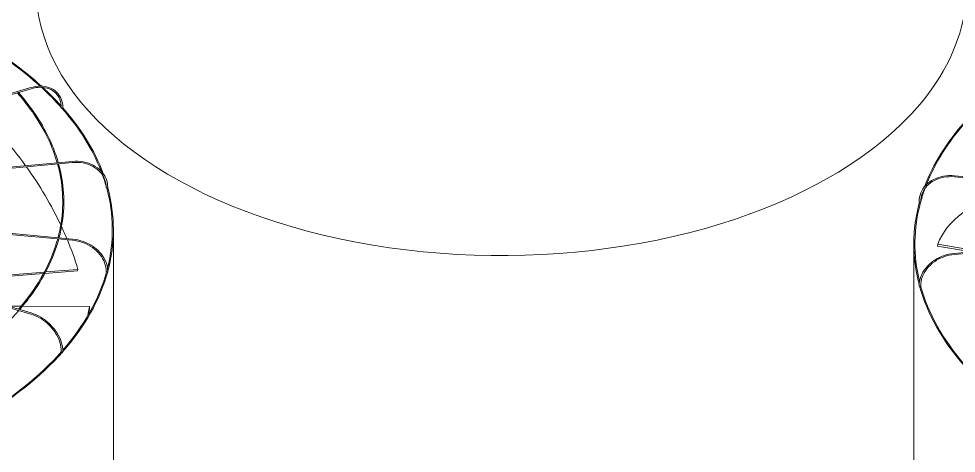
# Model space of a CAD drawing. Header units: millimetres. Extents: x -312439 to 477422, y -331570 to 212570.
# Drawn here: x 397367 to 397896, y 93641 to 93886 of the extents above; entities that cross this region are included whole.
import ezdxf

# ---------------------------------------------------------------- set-up
doc = ezdxf.new("R2010")
doc.units = ezdxf.units.MM

msp = doc.modelspace()

# ---------------------------------------------------------------- linework, layer by layer
at = {"color": 0, "linetype": 'Continuous', "lineweight": 0, "extrusion": (8.40036e-17, 0.816497, 0.57735)}
for p, q in [((397182.036, 93790.417), (397374.203, 93846.948)), ((397182.445, 93789.899), (397374.376, 93846.36)), ((397184.381, 93785.843), (397397.68, 93805.347)), ((397184.495, 93785.238), (397397.736, 93804.737)), ((397894.677, 93796.7), (398107.918, 93777.2)), ((397894.733, 93797.31), (398108.032, 93777.805)), ((397184.113, 93780.514), (397397.68, 93760.984)), ((397184.294, 93781.112), (397397.736, 93761.594)), ((397181.347, 93776.117), (397374.203, 93719.384)), ((397374.376, 93719.971), (397181.806, 93776.62)), ((398108.119, 93773.074), (397894.677, 93753.556)), ((397894.733, 93752.946), (398108.299, 93772.476)), ((397420.805, 93626.153), (397420.805, 93766.893)), ((397871.825, 93618.115), (397871.825, 93758.855)), ((397885.229, 93757.597), (397885.394, 93758.743)), ((397885.394, 93758.743), (397901.781, 93756.014)), ((397902.084, 93754.791), (397885.229, 93757.597)), ((397316.347, 93737.729), (397381.907, 93743.031)), ((397400.617, 93743.786), (397382.208, 93742.297)), ((397382.632, 93743.09), (397400.823, 93744.561)), ((397400.617, 93743.786), (397400.823, 93744.561)), ((397381.48, 93742.239), (397316.538, 93736.986)), ((397368.775, 93723.801), (397361.215, 93723.843)), ((397407.235, 93723.587), (397369.57, 93723.797)), ((397407.4, 93722.826), (397407.235, 93723.587))]:
    msp.add_line(p, q, dxfattribs=at)
at = {"color": 0, "linetype": 'Continuous', "lineweight": 0}
for centre, major_axis, ratio, start_param, end_param in [((397639.354, 93903.728), (262.225, 0), 0.5773503, 3.1415927, 5.4977871), ((397639.354, 93903.728), (262.225, 0), 0.5773503, 5.4977871, 6.2831853), ((397158.579, 93766.893), (-261.613, 0), 0.5773503, 3.7066773, 3.9265771), ((397158.579, 93766.893), (-262.225, 0), 0.5773503, 3.705131, 3.9265633), ((397158.579, 93766.893), (-261.613, 0), 0.5773503, 3.6151503, 3.7017035), ((397158.579, 93766.893), (-262.225, 0), 0.5773503, 3.6198551, 3.6998544), ((397158.785, 93724.985), (244.29, -64.884), 0.7560981, 0.7473423, 0.9452164), ((397391.706, 93835.567), (-0.306, 0.005), 0.5715189, 0, 0.4809344), ((397391.706, 93835.567), (-0.306, 0.005), 0.5715189, 0.4809344, 2.0517307), ((397158.579, 93766.893), (-261.613, 0), 0.5773503, 3.3623861, 3.6122993), ((397391.979, 93835.648), (-0.306, 0), 0.5773503, 1.5184711, 3.1415927), ((397158.579, 93766.893), (-262.225, 0), 0.5773503, 3.3525846, 3.6125039), ((398134.05, 93758.855), (-262.225, 0), 0.5773503, 5.8129334, 6.0685314), ((398134.05, 93758.855), (-261.613, 0), 0.5773503, 5.8119417, 6.0598961), ((397158.785, 93724.985), (244.29, -64.884), 0.7560981, 0.5676523, 0.7441319), ((397158.579, 93766.893), (-261.613, 0), 0.5773503, 3.3053341, 3.3466211), ((397417.014, 93790.598), (-0.306, 0.006), 0.5752952, 0, 0.1678974), ((397417.014, 93790.598), (-0.306, 0.006), 0.5752952, 0.1678974, 1.7386937), ((397158.579, 93766.893), (-261.613, 0), 0.5773503, 2.9976529, 3.2980059), ((397417.317, 93790.625), (-0.306, 0), 0.5773503, 1.2043118, 3.1415927), ((397158.579, 93766.893), (-262.225, 0), 0.5773503, 2.9856485, 3.2984345), ((398134.05, 93758.855), (-261.613, 0), 0.5773503, 6.0736106, 6.1250005), ((398134.05, 93758.855), (-262.225, 0), 0.5773503, 6.126925, 6.4343205), ((398134.05, 93758.855), (-261.613, 0), 0.5773503, 6.1262297, 6.4235661), ((397875.096, 93782.587), (0.306, 0), 0.5773503, 3.1415927, 5.0788735), ((397875.398, 93782.56), (0.306, 0.006), 0.5752952, 4.5444916, 6.1152879), ((397875.398, 93782.56), (0.306, 0.006), 0.5752952, 6.1152879, 6.2831853), ((398134.215, 93717.317), (-250.189, 35.961), 0.3284711, 5.9728515, 6.2156373), ((397158.785, 93724.985), (244.29, -64.884), 0.7560981, 0.5274276, 0.562586), ((397158.785, 93724.985), (244.29, -64.884), 0.7560981, 0.4379774, 0.5241031), ((397158.579, 93766.893), (-261.613, 0), 0.5773503, 2.6753447, 2.9836943), ((397158.579, 93766.893), (-262.225, 0), 0.5773503, 2.6707914, 2.9843582), ((397417.014, 93743.314), (-0.306, 0.006), 0.5792658, 0, 1.4246091), ((397417.317, 93743.286), (-0.306, 0), 0.5773503, 0.8901525, 3.1415927), ((397875.096, 93735.248), (0.306, 0), 0.5773503, 3.1415927, 5.3930328), ((398134.05, 93758.855), (-262.225, 0), 0.5773503, 0.15775, 0.4689102), ((397875.398, 93735.276), (0.306, 0.006), 0.5792658, 4.8585762, 6.2831853), ((398134.05, 93758.855), (-261.613, 0), 0.5773503, 0.1573017, 0.4645126), ((397158.415, 93724.971), (247.048, 53.431), 0.7719474, 5.9775334, 6.0030301), ((397158.579, 93724.21), (247.048, 53.431), 0.7719474, 5.9850347, 6.0030301), ((397158.579, 93766.893), (-262.225, 0), 0.5773503, 2.0421116, 2.6702774), ((397158.579, 93766.893), (-261.613, 0), 0.5773503, 2.358999, 2.669365), ((397391.706, 93698.344), (-0.306, 0.005), 0.5830421, 0, 1.1094484), ((397391.979, 93698.263), (-0.306, 0), 0.5773503, 0.5759933, 3.1415927)]:
    msp.add_ellipse(centre, major_axis=major_axis, ratio=ratio, start_param=start_param, end_param=end_param, dxfattribs=at)
for points, knots in [([(397389.137, 93804.566), (397388.249, 93807.675), (397387.173, 93810.766), (397381.595, 93824.303), (397375.093, 93834.479), (397366.586, 93844.069)], [4.09036759, 4.09036759, 4.09036759, 4.09036759, 4.16055829, 4.16055829, 4.40029723, 4.40029723, 4.40029723, 4.40029723]), ([(397389.758, 93804.623), (397388.872, 93807.742), (397387.797, 93810.843), (397382.225, 93824.433), (397375.728, 93834.643), (397367.235, 93844.26)], [4.08953528, 4.08953528, 4.08953528, 4.08953528, 4.15944113, 4.15944113, 4.39851052, 4.39851052, 4.39851052, 4.39851052]), ([(397392.285, 93835.648), (397392.285, 93837.38), (397391.986, 93839.03), (397390.81, 93842), (397389.934, 93843.319), (397387.693, 93845.486), (397386.329, 93846.333), (397383.258, 93847.475), (397381.551, 93847.769), (397377.963, 93847.781), (397376.081, 93847.501), (397374.203, 93846.948)], [4.712389, 4.712389, 4.712389, 4.712389, 5.0265482, 5.0265482, 5.3407075, 5.3407075, 5.6548668, 5.6548668, 5.969026, 5.969026, 6.2831853, 6.2831853, 6.2831853, 6.2831853]), ([(397374.376, 93846.36), (397376.192, 93846.895), (397378.004, 93847.161), (397381.439, 93847.138), (397383.06, 93846.849), (397385.953, 93845.748), (397387.223, 93844.939), (397389.298, 93842.88), (397390.102, 93841.632), (397391.168, 93838.808), (397391.428, 93837.234), (397391.4, 93835.573)], [0, 0, 0, 0, 0.317268, 0.317268, 0.6345361, 0.6345361, 0.9518041, 0.9518041, 1.2690722, 1.2690722, 1.5863402, 1.5863402, 1.5863402, 1.5863402]), ([(397389.569, 93762.341), (397390.324, 93765.197), (397390.92, 93768.067), (397393.022, 93781.945), (397392.332, 93793.061), (397389.306, 93803.967)], [3.77541609, 3.77541609, 3.77541609, 3.77541609, 3.83978539, 3.83978539, 4.08585643, 4.08585643, 4.08585643, 4.08585643]), ([(397390.187, 93762.284), (397390.941, 93765.147), (397391.536, 93768.024), (397393.633, 93781.94), (397392.944, 93793.091), (397389.926, 93804.023)], [3.77616248, 3.77616248, 3.77616248, 3.77616248, 3.84020832, 3.84020832, 4.08505688, 4.08505688, 4.08505688, 4.08505688]), ([(397417.623, 93790.625), (397417.623, 93792.362), (397417.29, 93794.069), (397415.991, 93797.255), (397415.025, 93798.733), (397412.561, 93801.312), (397411.062, 93802.413), (397407.683, 93804.134), (397405.802, 93804.754), (397401.84, 93805.456), (397399.759, 93805.538), (397397.68, 93805.347)], [4.712389, 4.712389, 4.712389, 4.712389, 5.0265482, 5.0265482, 5.3407075, 5.3407075, 5.6548668, 5.6548668, 5.969026, 5.969026, 6.2831853, 6.2831853, 6.2831853, 6.2831853]), ([(397397.736, 93804.737), (397399.751, 93804.922), (397401.765, 93804.839), (397405.589, 93804.151), (397407.398, 93803.545), (397410.629, 93801.875), (397412.051, 93800.81), (397414.37, 93798.331), (397415.267, 93796.917), (397416.451, 93793.879), (397416.739, 93792.255), (397416.708, 93790.603)], [6.2831853, 6.2831853, 6.2831853, 6.2831853, 6.6004533, 6.6004533, 6.9177214, 6.9177214, 7.2349894, 7.2349894, 7.5522575, 7.5522575, 7.8695255, 7.8695255, 7.8695255, 7.8695255]), ([(397874.79, 93782.587), (397874.79, 93784.324), (397875.123, 93786.031), (397876.422, 93789.218), (397877.387, 93790.695), (397879.852, 93793.274), (397881.35, 93794.375), (397884.73, 93796.096), (397886.611, 93796.716), (397890.573, 93797.418), (397892.653, 93797.5), (397894.733, 93797.31)], [4.712389, 4.712389, 4.712389, 4.712389, 5.0265482, 5.0265482, 5.3407075, 5.3407075, 5.6548668, 5.6548668, 5.969026, 5.969026, 6.2831853, 6.2831853, 6.2831853, 6.2831853]), ([(397894.677, 93796.7), (397892.662, 93796.884), (397890.647, 93796.802), (397886.824, 93796.113), (397885.015, 93795.508), (397881.784, 93793.837), (397880.362, 93792.772), (397878.043, 93790.293), (397877.146, 93788.88), (397875.961, 93785.841), (397875.674, 93784.217), (397875.705, 93782.566)], [6.2831853, 6.2831853, 6.2831853, 6.2831853, 6.6004533, 6.6004533, 6.9177214, 6.9177214, 7.2349894, 7.2349894, 7.5522575, 7.5522575, 7.8695255, 7.8695255, 7.8695255, 7.8695255]), ([(397367.281, 93722.058), (397369.365, 93724.446), (397371.325, 93726.869), (397380.901, 93739.685), (397386.372, 93750.605), (397389.407, 93761.741)], [3.46025293, 3.46025293, 3.46025293, 3.46025293, 3.51974047, 3.51974047, 3.77090484, 3.77090484, 3.77090484, 3.77090484]), ([(397367.928, 93721.868), (397369.97, 93724.219), (397371.895, 93726.605), (397381.479, 93739.45), (397386.981, 93750.453), (397390.027, 93761.684)], [3.4620089, 3.4620089, 3.4620089, 3.4620089, 3.52025567, 3.52025567, 3.77168417, 3.77168417, 3.77168417, 3.77168417]), ([(397397.68, 93760.984), (397399.695, 93760.8), (397401.712, 93760.349), (397405.543, 93758.959), (397407.357, 93758.02), (397410.6, 93755.749), (397412.029, 93754.418), (397414.36, 93751.5), (397415.262, 93749.914), (397416.451, 93746.646), (397416.739, 93744.965), (397416.708, 93743.319)], [0, 0, 0, 0, 0.317268, 0.317268, 0.6345361, 0.6345361, 0.9518041, 0.9518041, 1.2690722, 1.2690722, 1.5863402, 1.5863402, 1.5863402, 1.5863402]), ([(397417.623, 93743.286), (397417.623, 93745.022), (397417.29, 93746.786), (397415.996, 93750.197), (397415.035, 93751.842), (397412.583, 93754.857), (397411.092, 93756.226), (397407.724, 93758.557), (397405.848, 93759.518), (397401.894, 93760.942), (397399.815, 93761.404), (397397.736, 93761.594)], [4.712389, 4.712389, 4.712389, 4.712389, 5.0265482, 5.0265482, 5.3407075, 5.3407075, 5.6548668, 5.6548668, 5.969026, 5.969026, 6.2831853, 6.2831853, 6.2831853, 6.2831853]), ([(397874.79, 93735.248), (397874.79, 93736.984), (397875.123, 93738.749), (397876.416, 93742.159), (397877.377, 93743.804), (397879.83, 93746.819), (397881.321, 93748.188), (397884.689, 93750.519), (397886.564, 93751.48), (397890.519, 93752.904), (397892.598, 93753.366), (397894.677, 93753.556)], [4.712389, 4.712389, 4.712389, 4.712389, 5.0265482, 5.0265482, 5.3407075, 5.3407075, 5.6548668, 5.6548668, 5.969026, 5.969026, 6.2831853, 6.2831853, 6.2831853, 6.2831853]), ([(397894.733, 93752.946), (397892.717, 93752.762), (397890.701, 93752.311), (397886.87, 93750.921), (397885.056, 93749.982), (397881.812, 93747.712), (397880.383, 93746.381), (397878.052, 93743.462), (397877.151, 93741.876), (397875.961, 93738.608), (397875.674, 93736.927), (397875.705, 93735.281)], [0, 0, 0, 0, 0.317268, 0.317268, 0.6345361, 0.6345361, 0.9518041, 0.9518041, 1.2690722, 1.2690722, 1.5863402, 1.5863402, 1.5863402, 1.5863402]), ([(397325.029, 93687.357), (397327.946, 93689.059), (397330.785, 93690.806), (397346.928, 93701.285), (397358.368, 93710.979), (397367.484, 93721.36)], [3.14696065, 3.14696065, 3.14696065, 3.14696065, 3.20003933, 3.20003933, 3.45780979, 3.45780979, 3.45780979, 3.45780979]), ([(397374.203, 93719.384), (397376.019, 93718.85), (397377.838, 93718.048), (397381.296, 93715.99), (397382.936, 93714.734), (397385.869, 93711.892), (397387.162, 93710.308), (397389.273, 93706.972), (397390.09, 93705.221), (397391.168, 93701.731), (397391.428, 93699.993), (397391.4, 93698.349)], [6.2831853, 6.2831853, 6.2831853, 6.2831853, 6.6004533, 6.6004533, 6.9177214, 6.9177214, 7.2349894, 7.2349894, 7.5522575, 7.5522575, 7.8695255, 7.8695255, 7.8695255, 7.8695255]), ([(397392.285, 93698.263), (397392.285, 93699.996), (397391.986, 93701.811), (397390.824, 93705.431), (397389.961, 93707.236), (397387.756, 93710.666), (397386.415, 93712.289), (397383.384, 93715.199), (397381.694, 93716.484), (397378.129, 93718.595), (397376.254, 93719.419), (397374.376, 93719.971)], [4.712389, 4.712389, 4.712389, 4.712389, 5.0265482, 5.0265482, 5.3407075, 5.3407075, 5.6548668, 5.6548668, 5.969026, 5.969026, 6.2831853, 6.2831853, 6.2831853, 6.2831853])]:
    msp.add_open_spline(points, degree=3, knots=knots, dxfattribs=at)

doc.saveas('drawing.dxf')
